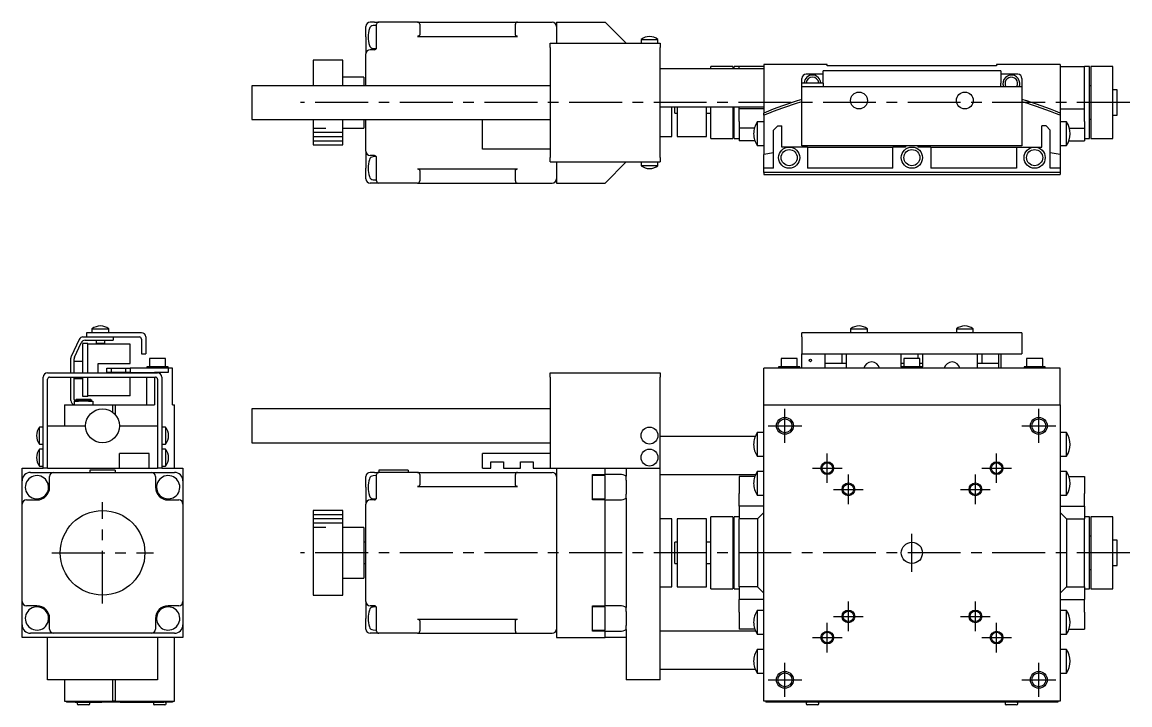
# Model space of a CAD drawing. Extents: x 28 to 595, y 17 to 364.
# Drawn here: x 28.5 to 290.2, y 202.8 to 364 of the extents above; entities that cross this region are included whole.
import ezdxf

# ---------------------------------------------------------------- set-up
doc = ezdxf.new("R2010")
doc.units = 0
doc.header["$LTSCALE"] = 10
doc.linetypes.add('CENTER', pattern=[2, 1.25, -0.25, 0.25, -0.25])
for name, color, linetype in [('1', 7, 'CONTINUOUS'), ('11', 7, 'CONTINUOUS'), ('2', 7, 'CONTINUOUS')]:
    doc.layers.add(name, color=color, linetype=linetype)

msp = doc.modelspace()

# ---------------------------------------------------------------- linework, layer by layer
at = {"layer": '1', "color": 7, "linetype": 'CONTINUOUS'}
for p, q in [((111.749999, 364), (110.749999, 364)), ((111.749999, 364), (112.749999, 364)), ((121.949999, 364), (112.749999, 364)), ((121.949999, 364), (145.549999, 364)), ((145.549999, 364), (153.749999, 364)), ((154.749999, 364), (166.249999, 364)), ((154.749999, 364), (154.749999, 359)), ((171.249999, 359), (166.249999, 364)), ((109.749999, 360.5), (109.749999, 363)), ((112.249999, 363.25), (111.446276, 363.207879)), ((112.249999, 362), (112.249999, 363.5)), ((112.249999, 357.914214), (112.249999, 362)), ((122.449999, 363.5), (122.449999, 362)), ((122.449999, 362), (122.449999, 361.148232)), ((145.049999, 362), (145.049999, 363.5)), ((145.049999, 361.148232), (145.049999, 362)), ((109.749999, 360.5), (109.749999, 356.5)), ((121.974533, 360.648835), (121.949999, 360.648232)), ((121.949999, 360.648232), (145.549999, 360.648232)), ((121.999008, 360.65064), (121.974533, 360.648835)), ((122.023364, 360.653644), (121.999008, 360.65064)), ((122.047544, 360.65784), (122.023364, 360.653644)), ((122.071489, 360.663217), (122.047544, 360.65784)), ((122.095141, 360.669762), (122.071489, 360.663217)), ((122.118444, 360.67746), (122.095141, 360.669762)), ((122.141341, 360.686293), (122.118444, 360.67746)), ((122.163777, 360.696238), (122.141341, 360.686293)), ((122.185697, 360.707272), (122.163777, 360.696238)), ((122.20705, 360.719368), (122.185697, 360.707272)), ((122.227784, 360.732497), (122.20705, 360.719368)), ((122.247849, 360.746629), (122.227784, 360.732497)), ((122.267196, 360.761727), (122.247849, 360.746629)), ((122.285778, 360.777757), (122.267196, 360.761727)), ((122.303552, 360.794679), (122.285778, 360.777757)), ((122.320475, 360.812453), (122.303552, 360.794679)), ((122.336504, 360.831036), (122.320475, 360.812453)), ((122.351603, 360.850383), (122.336504, 360.831036)), ((122.365734, 360.870447), (122.351603, 360.850383)), ((122.378863, 360.891181), (122.365734, 360.870447)), ((122.39096, 360.912534), (122.378863, 360.891181)), ((122.401994, 360.934455), (122.39096, 360.912534)), ((122.411939, 360.956891), (122.401994, 360.934455)), ((122.420771, 360.979787), (122.411939, 360.956891)), ((122.428469, 361.00309), (122.420771, 360.979787)), ((122.435015, 361.026742), (122.428469, 361.00309)), ((122.440392, 361.050687), (122.435015, 361.026742)), ((122.444587, 361.074867), (122.440392, 361.050687)), ((122.447591, 361.099224), (122.444587, 361.074867)), ((122.449397, 361.123698), (122.447591, 361.099224)), ((122.449999, 361.148232), (122.449397, 361.123698)), ((145.050601, 361.123698), (145.049999, 361.148232)), ((145.052407, 361.099224), (145.050601, 361.123698)), ((145.055411, 361.074867), (145.052407, 361.099224)), ((145.059606, 361.050687), (145.055411, 361.074867)), ((145.064983, 361.026742), (145.059606, 361.050687)), ((145.071529, 361.00309), (145.064983, 361.026742)), ((145.079227, 360.979787), (145.071529, 361.00309)), ((145.088059, 360.956891), (145.079227, 360.979787)), ((145.098004, 360.934455), (145.088059, 360.956891)), ((145.109038, 360.912534), (145.098004, 360.934455)), ((145.121135, 360.891181), (145.109038, 360.912534)), ((145.134264, 360.870447), (145.121135, 360.891181)), ((145.148395, 360.850383), (145.134264, 360.870447)), ((145.163494, 360.831036), (145.148395, 360.850383)), ((145.179523, 360.812453), (145.163494, 360.831036)), ((145.196446, 360.794679), (145.179523, 360.812453)), ((145.21422, 360.777757), (145.196446, 360.794679)), ((145.232802, 360.761727), (145.21422, 360.777757)), ((145.252149, 360.746629), (145.232802, 360.761727)), ((145.272214, 360.732497), (145.252149, 360.746629)), ((145.292948, 360.719368), (145.272214, 360.732497)), ((145.314301, 360.707272), (145.292948, 360.719368)), ((145.336221, 360.696238), (145.314301, 360.707272)), ((145.358657, 360.686293), (145.336221, 360.696238)), ((145.381554, 360.67746), (145.358657, 360.686293)), ((145.404857, 360.669762), (145.381554, 360.67746)), ((145.428509, 360.663217), (145.404857, 360.669762)), ((145.452454, 360.65784), (145.428509, 360.663217)), ((145.476634, 360.653644), (145.452454, 360.65784)), ((145.50099, 360.65064), (145.476634, 360.653644)), ((145.525465, 360.648835), (145.50099, 360.65064)), ((145.549999, 360.648232), (145.525465, 360.648835)), ((153.249999, 358), (153.249999, 359)), ((153.249999, 359), (179.249999, 359)), ((174.749999, 359.897999), (178.749999, 359.897999)), ((174.749999, 359.897999), (174.749999, 359)), ((178.749999, 359), (178.749999, 359.897999)), ((179.249999, 359), (179.249999, 358)), ((109.749999, 349), (109.749999, 356.5)), ((111.749999, 357.5), (110.749999, 357.5)), ((111.446276, 357.792121), (112.184962, 357.753408)), ((153.249999, 358), (153.249999, 332)), ((179.249999, 332), (179.249999, 358)), ((97.249999, 355), (97.249999, 349)), ((104.249999, 355), (97.249999, 355)), ((104.249999, 349), (104.249999, 355)), ((191.249999, 353), (191.249999, 353.5)), ((196.449999, 353.5), (191.249999, 353.5)), ((196.449999, 353.5), (196.449999, 353)), ((196.749999, 353), (196.749999, 353.5)), ((197.949999, 353.5), (196.749999, 353.5)), ((197.949999, 353), (197.949999, 353.5)), ((203.749999, 353.5), (197.949999, 353.5)), ((203.749999, 354), (203.749999, 342.54141)), ((218.749999, 354), (203.749999, 354)), ((218.749999, 353.7), (218.749999, 354)), ((258.749999, 353.7), (218.749999, 353.7)), ((258.749999, 354), (258.749999, 353.7)), ((273.749999, 354), (258.749999, 354)), ((273.749999, 354), (273.749999, 342.54141)), ((273.749999, 353.5), (279.549999, 353.5)), ((279.549999, 343.5), (279.549999, 353.5)), ((280.749999, 353.5), (279.549999, 353.5)), ((280.749999, 336.5), (280.749999, 353.5)), ((281.049999, 353.5), (281.049999, 345)), ((286.249999, 353.5), (281.049999, 353.5)), ((286.249999, 345), (286.249999, 353.5)), ((109.249999, 351), (104.249999, 351)), ((109.249999, 351), (109.249999, 349)), ((203.749999, 353), (179.249999, 353)), ((217.749999, 351.7), (213.749999, 351.7)), ((259.749999, 352.5), (217.749999, 352.5)), ((217.749999, 352.406308), (217.749999, 352.5)), ((217.749999, 350.530961), (217.749999, 352.406308)), ((259.749999, 352.5), (259.749999, 352.406308)), ((259.749999, 352.406308), (259.749999, 350.530961)), ((263.749999, 351.7), (259.749999, 351.7)), ((82.750001, 349), (82.750001, 341)), ((153.249999, 349), (82.750001, 349)), ((212.749999, 349.7), (212.749999, 350.7)), ((212.749999, 348.8), (212.749999, 349.7)), ((212.749999, 349.7), (217.749999, 349.7)), ((212.749999, 335.8), (212.749999, 348.8)), ((212.749999, 348.8), (264.749999, 348.8)), ((217.749999, 349.624653), (217.749999, 350.530961)), ((217.749999, 349.624653), (217.749999, 348.8)), ((259.749999, 350.530961), (259.749999, 349.624653)), ((259.749999, 348.8), (259.749999, 349.624653)), ((264.749999, 350.7), (264.749999, 348.8)), ((264.749999, 348.8), (264.749999, 335.8)), ((281.049999, 348.95), (280.749999, 348.95)), ((287.249999, 348), (286.249999, 348)), ((287.249999, 342), (287.249999, 348)), ((179.249999, 344), (203.749999, 344)), ((181.999999, 337), (181.999999, 344)), ((182.749999, 342.5), (182.749999, 344)), ((183.249999, 344), (183.249999, 337)), ((190.249999, 337), (190.249999, 344)), ((191.249999, 336.5), (191.249999, 344)), ((196.449999, 344), (196.449999, 336.5)), ((196.749999, 336.5), (196.749999, 344)), ((197.949999, 343.5), (197.949999, 344)), ((203.749999, 343.5), (197.949999, 343.5)), ((197.949999, 340.5), (197.949999, 343.5)), ((273.749999, 343.5), (279.549999, 343.5)), ((279.549999, 340.5), (279.549999, 343.5)), ((281.049999, 345), (281.049999, 336.5)), ((286.249999, 336.5), (286.249999, 345)), ((82.750001, 341), (153.249999, 341)), ((97.249999, 341), (97.249999, 335)), ((104.249999, 335), (104.249999, 341)), ((109.249999, 341), (109.249999, 339)), ((109.749999, 333.5), (109.749999, 341)), ((137.249999, 334), (137.249999, 341)), ((182.749999, 342.5), (183.249999, 342.5)), ((190.249999, 342.5), (191.249999, 342.5)), ((196.449999, 341.05), (196.749999, 341.05)), ((197.949999, 340.5), (197.949999, 339)), ((202.207536, 340.449231), (202.207536, 337.649231)), ((203.749999, 340.449231), (202.207536, 340.449231)), ((203.749999, 342), (203.749999, 342.54141)), ((203.749999, 342), (203.749999, 332.73673)), ((273.749999, 342.54141), (273.749999, 342)), ((273.749999, 342), (273.749999, 332.73673)), ((275.292462, 340.449231), (273.749999, 340.449231)), ((275.292462, 334.849231), (275.292462, 340.449231)), ((279.549999, 340.5), (279.549999, 339)), ((280.749999, 341.05), (281.049999, 341.05)), ((286.249999, 342), (287.249999, 342)), ((104.249999, 339), (109.249999, 339)), ((201.535913, 339), (197.949999, 339)), ((197.949999, 339), (197.949999, 336)), ((207.049998, 339.5), (206.049998, 338.5)), ((206.049998, 329.5), (206.049998, 338.5)), ((207.049998, 339.5), (208.049998, 339.5)), ((208.049998, 334.5), (208.049998, 339.5)), ((269.45, 334.5), (269.45, 339.5)), ((270.45, 339.5), (269.45, 339.5)), ((270.45, 339.5), (271.45, 338.5)), ((271.45, 329.5), (271.45, 338.5)), ((275.964085, 339), (279.549999, 339)), ((279.549999, 339), (279.549999, 336)), ((179.249999, 337), (181.999999, 337)), ((183.249999, 337), (190.249999, 337)), ((191.249999, 336.5), (196.449999, 336.5)), ((196.749999, 336.5), (197.949999, 336.5)), ((201.629826, 336), (197.949999, 336)), ((202.207536, 337.649231), (202.207536, 334.849231)), ((212.749999, 334.8), (212.749999, 335.8)), ((264.749999, 335.8), (264.749999, 334.8)), ((275.870172, 336), (279.549999, 336)), ((279.549999, 336.5), (280.749999, 336.5)), ((281.049999, 336.5), (286.249999, 336.5)), ((97.249999, 335), (104.249999, 335)), ((109.749999, 333.5), (109.749999, 329.5)), ((111.749999, 332.5), (110.749999, 332.5)), ((153.249999, 334), (137.249999, 334)), ((202.207536, 334.849231), (203.749999, 334.849231)), ((206.049998, 333.142282), (203.749999, 332.73673)), ((203.749999, 329.5), (203.749999, 332.73673)), ((209.749999, 334.5), (208.049998, 334.5)), ((214.049998, 334.5), (209.749999, 334.5)), ((264.749999, 334.8), (212.749999, 334.8)), ((214.049998, 334.5), (214.049998, 329.5)), ((214.049998, 334.5), (234.249996, 334.5)), ((237.249996, 334.5), (234.249996, 334.5)), ((234.249996, 329.5), (234.249996, 334.5)), ((237.249996, 334.8), (237.249996, 334.5)), ((240.249996, 334.5), (240.249996, 334.8)), ((243.249996, 334.5), (240.249996, 334.5)), ((243.249996, 334.5), (243.249996, 329.5)), ((243.249996, 334.5), (263.45, 334.5)), ((263.45, 334.5), (263.45, 329.5)), ((263.45, 334.5), (267.749999, 334.5)), ((267.749999, 334.5), (269.45, 334.5)), ((273.749999, 332.73673), (271.45, 333.142282)), ((273.749999, 334.849231), (275.292462, 334.849231)), ((273.749999, 332.73673), (273.749999, 329.5)), ((112.184962, 332.246592), (111.446276, 332.207879)), ((112.249999, 328), (112.249999, 332.085786)), ((153.249999, 331), (153.249999, 332)), ((153.249999, 331), (179.249999, 331)), ((154.749999, 331), (154.749999, 326)), ((166.249999, 326), (171.249999, 331)), ((174.749999, 331), (174.749999, 330.102001)), ((178.749999, 330.102001), (174.749999, 330.102001)), ((178.749999, 330.102001), (178.749999, 331)), ((179.249999, 332), (179.249999, 331)), ((109.749999, 327), (109.749999, 329.5)), ((112.249999, 326.5), (112.249999, 328)), ((121.949999, 329.351768), (145.549999, 329.351768)), ((121.949999, 329.351768), (121.974533, 329.351165)), ((121.974533, 329.351165), (121.999008, 329.34936)), ((121.999008, 329.34936), (122.023364, 329.346356)), ((122.023364, 329.346356), (122.047544, 329.34216)), ((122.047544, 329.34216), (122.071489, 329.336783)), ((122.071489, 329.336783), (122.095141, 329.330238)), ((122.095141, 329.330238), (122.118444, 329.32254)), ((122.118444, 329.32254), (122.141341, 329.313707)), ((122.141341, 329.313707), (122.163777, 329.303762)), ((122.163777, 329.303762), (122.185697, 329.292728)), ((122.185697, 329.292728), (122.20705, 329.280632)), ((122.20705, 329.280632), (122.227784, 329.267503)), ((122.227784, 329.267503), (122.247849, 329.253371)), ((122.247849, 329.253371), (122.267196, 329.238273)), ((122.267196, 329.238273), (122.285778, 329.222243)), ((122.285778, 329.222243), (122.303552, 329.205321)), ((122.303552, 329.205321), (122.320475, 329.187547)), ((122.320475, 329.187547), (122.336504, 329.168964)), ((122.336504, 329.168964), (122.351603, 329.149617)), ((122.351603, 329.149617), (122.365734, 329.129553)), ((122.365734, 329.129553), (122.378863, 329.108819)), ((122.378863, 329.108819), (122.39096, 329.087466)), ((122.39096, 329.087466), (122.401994, 329.065545)), ((122.401994, 329.065545), (122.411939, 329.043109)), ((122.411939, 329.043109), (122.420771, 329.020213)), ((122.420771, 329.020213), (122.428469, 328.99691)), ((122.428469, 328.99691), (122.435015, 328.973258)), ((122.435015, 328.973258), (122.440392, 328.949313)), ((122.440392, 328.949313), (122.444587, 328.925133)), ((122.444587, 328.925133), (122.447591, 328.900776)), ((122.447591, 328.900776), (122.449397, 328.876302)), ((122.449397, 328.876302), (122.449999, 328.851768)), ((122.449999, 328.851768), (122.449999, 328)), ((122.449999, 328), (122.449999, 326.5)), ((145.049999, 328.851768), (145.050601, 328.876302)), ((145.049999, 328), (145.049999, 328.851768)), ((145.049999, 326.5), (145.049999, 328)), ((145.050601, 328.876302), (145.052407, 328.900776)), ((145.052407, 328.900776), (145.055411, 328.925133)), ((145.055411, 328.925133), (145.059606, 328.949313)), ((145.059606, 328.949313), (145.064983, 328.973258)), ((145.064983, 328.973258), (145.071529, 328.99691)), ((145.071529, 328.99691), (145.079227, 329.020213)), ((145.079227, 329.020213), (145.088059, 329.043109)), ((145.088059, 329.043109), (145.098004, 329.065545)), ((145.098004, 329.065545), (145.109038, 329.087466)), ((145.109038, 329.087466), (145.121135, 329.108819)), ((145.121135, 329.108819), (145.134264, 329.129553)), ((145.134264, 329.129553), (145.148395, 329.149617)), ((145.148395, 329.149617), (145.163494, 329.168964)), ((145.163494, 329.168964), (145.179523, 329.187547)), ((145.179523, 329.187547), (145.196446, 329.205321)), ((145.196446, 329.205321), (145.21422, 329.222243)), ((145.21422, 329.222243), (145.232802, 329.238273)), ((145.232802, 329.238273), (145.252149, 329.253371)), ((145.252149, 329.253371), (145.272214, 329.267503)), ((145.272214, 329.267503), (145.292948, 329.280632)), ((145.292948, 329.280632), (145.314301, 329.292728)), ((145.314301, 329.292728), (145.336221, 329.303762)), ((145.336221, 329.303762), (145.358657, 329.313707)), ((145.358657, 329.313707), (145.381554, 329.32254)), ((145.381554, 329.32254), (145.404857, 329.330238)), ((145.404857, 329.330238), (145.428509, 329.336783)), ((145.428509, 329.336783), (145.452454, 329.34216)), ((145.452454, 329.34216), (145.476634, 329.346356)), ((145.476634, 329.346356), (145.50099, 329.34936)), ((145.50099, 329.34936), (145.525465, 329.351165)), ((145.525465, 329.351165), (145.549999, 329.351768)), ((206.049998, 329.5), (203.749999, 329.5)), ((203.749999, 328.5), (203.749999, 329.5)), ((273.749999, 328.5), (203.749999, 328.5)), ((203.749999, 328.5), (203.749999, 328)), ((203.749999, 328), (273.749999, 328)), ((234.249996, 329.5), (214.049998, 329.5)), ((263.45, 329.5), (243.249996, 329.5)), ((273.749999, 329.5), (271.45, 329.5)), ((273.749999, 329.5), (273.749999, 328.5)), ((273.749999, 328.5), (273.749999, 328)), ((111.749999, 326), (110.749999, 326)), ((111.446276, 326.792121), (112.249999, 326.75)), ((112.749999, 326), (111.749999, 326)), ((121.949999, 326), (112.749999, 326)), ((121.949999, 326), (145.549999, 326)), ((145.549999, 326), (153.749999, 326)), ((154.749999, 326), (166.249999, 326)), ((43.7, 290.65), (43.7, 289.65)), ((56.7, 290.65), (43.7, 290.65)), ((45, 291.547999), (47.665643, 291.547999)), ((45, 291.547999), (45, 290.65)), ((47.665643, 291.547999), (49, 291.547999)), ((49, 290.65), (49, 291.547999)), ((264.749999, 290.65), (212.749999, 290.65)), ((212.749999, 289.65), (212.749999, 290.65)), ((224.249999, 291.547999), (224.364019, 291.547999)), ((224.249999, 291.547999), (224.249999, 290.65)), ((224.364019, 291.547999), (228.249999, 291.547999)), ((228.249999, 290.65), (228.249999, 291.547999)), ((249.249999, 291.547999), (249.364019, 291.547999)), ((249.249999, 291.547999), (249.249999, 290.65)), ((249.364019, 291.547999), (253.249999, 291.547999)), ((253.249999, 290.65), (253.249999, 291.547999)), ((264.749999, 290.65), (264.749999, 289.65)), ((41.969039, 289.072618), (40.093692, 285.050924)), ((40.893692, 284.873568), (42.478695, 288.272618)), ((44, 288.099996), (42.8, 288.099996)), ((42.8, 281.15), (42.8, 288.099996)), ((42.875347, 289.65), (43.7, 289.65)), ((43.385003, 288.85), (50, 288.85)), ((43.7, 289.65), (56.2, 289.65)), ((44, 281.15), (44, 288.099996)), ((54, 287.949996), (44, 287.949996)), ((46, 288.85), (46, 288.15)), ((46, 288.15), (47.332822, 288.15)), ((46, 288.15), (46.200004, 287.949996)), ((47.332822, 288.15), (48, 288.15)), ((47.799996, 287.949996), (48, 288.15)), ((48, 288.15), (48, 288.85)), ((50, 289.65), (50, 288.85)), ((54, 283.349996), (54, 287.949996)), ((56.7, 289.15), (56.7, 285.65)), ((57.7, 289.65), (57.7, 285.65)), ((212.749999, 289.65), (212.749999, 285.65)), ((264.749999, 289.65), (264.749999, 285.65)), ((56.7, 285.65), (57.7, 285.65)), ((212.749999, 285.65), (264.749999, 285.65)), ((212.749999, 282.25), (212.749999, 285.65)), ((218.249999, 283.349996), (218.249999, 285.65)), ((222.249999, 283.349996), (222.249999, 285.65)), ((223.249999, 285.65), (223.249999, 283.349996)), ((236.249999, 283.349996), (236.249999, 285.65)), ((240.249999, 284.55), (240.249999, 285.65)), ((241.249999, 285.65), (241.249999, 283.349996)), ((254.249999, 283.349996), (254.249999, 285.65)), ((255.249999, 285.65), (255.249999, 283.349996)), ((259.249999, 285.65), (259.249999, 283.349996)), ((259.749999, 285.65), (259.749999, 282.25)), ((40, 281.15), (40, 284.628305)), ((40.8, 281.15), (40.8, 284.45095)), ((42.8, 283.85), (40.8, 283.85)), ((46.5, 283.349996), (54, 283.349996)), ((46.5, 281.15), (46.5, 283.349996)), ((62.4, 284.55), (58.6, 284.55)), ((62.4, 284.55), (58.6, 284.55)), ((58.6, 284.55), (58.6, 282.55)), ((62.4, 282.55), (62.4, 284.55)), ((209.749999, 284.55), (207.849999, 284.55)), ((211.649999, 284.55), (207.849999, 284.55)), ((207.849999, 284.55), (207.849999, 282.55)), ((211.649999, 284.55), (209.749999, 284.55)), ((211.649999, 282.55), (211.649999, 284.55)), ((222.249999, 283.349996), (218.249999, 283.349996)), ((218.249999, 282.25), (218.249999, 283.349996)), ((223.249999, 283.349996), (222.249999, 283.349996)), ((223.249999, 283.349996), (223.249999, 282.25)), ((236.849999, 283.349996), (236.249999, 283.349996)), ((236.249999, 282.55), (236.249999, 283.349996)), ((238.749999, 284.55), (236.849999, 284.55)), ((240.649999, 284.55), (236.849999, 284.55)), ((236.849999, 284.55), (236.849999, 282.55)), ((240.649999, 284.55), (238.749999, 284.55)), ((240.649999, 282.55), (240.649999, 284.55)), ((241.249999, 283.349996), (240.649999, 283.349996)), ((241.249999, 283.349996), (241.249999, 282.55)), ((255.249999, 283.349996), (254.249999, 283.349996)), ((254.249999, 282.25), (254.249999, 283.349996)), ((259.249999, 283.349996), (255.249999, 283.349996)), ((259.249999, 283.349996), (259.249999, 282.25)), ((267.749999, 284.55), (265.849999, 284.55)), ((269.649999, 284.55), (265.849999, 284.55)), ((265.849999, 284.55), (265.849999, 282.55)), ((269.649999, 284.55), (267.749999, 284.55)), ((269.649999, 282.55), (269.649999, 284.55)), ((33.5, 258.65), (33.5, 280.15)), ((34.5, 281.15), (60.5, 281.15)), ((35, 280.15), (60, 280.15)), ((40, 274.65), (40, 280.15)), ((40.8, 274.85), (40.8, 280.15)), ((42.8, 275.599996), (42.8, 280.15)), ((44, 275.599996), (44, 280.15)), ((48.5, 281.25), (48.5, 282.25)), ((48.5, 282.25), (49.5, 282.25)), ((49.5, 281.25), (48.5, 281.25)), ((49.5, 282.25), (49.5, 281.25)), ((49.5, 282.25), (53, 282.25)), ((53, 281.25), (49.5, 281.25)), ((53, 281.25), (53, 282.25)), ((53, 282.25), (54, 282.25)), ((54, 281.25), (53, 281.25)), ((54, 282.25), (54, 281.25)), ((63, 282.25), (54, 282.25)), ((54, 281.25), (59.357718, 281.25)), ((54, 275.749996), (54, 280.15)), ((60.5, 282.55), (58, 282.55)), ((58, 282.55), (58, 282.25)), ((58, 281.15), (58, 281.25)), ((58, 273.65), (58, 280.15)), ((59.357718, 281.25), (59.76327, 281.25)), ((59.76327, 281.25), (59.76327, 281.15)), ((63, 281.25), (59.76327, 281.25)), ((59.76327, 280.15), (59.76327, 273.65)), ((63, 282.55), (60.5, 282.55)), ((61.5, 280.15), (61.5, 258.65)), ((63, 282.25), (63, 282.55)), ((63, 282.25), (63, 281.25)), ((64, 282.25), (63, 282.25)), ((64, 273.65), (64, 282.25)), ((153.249999, 280.15), (153.249999, 281.15)), ((153.249999, 281.15), (179.249999, 281.15)), ((153.249999, 280.15), (153.249999, 258.65)), ((179.249999, 281.15), (179.249999, 280.15)), ((179.249999, 258.65), (179.249999, 280.15)), ((273.749999, 282.25), (203.749999, 282.25)), ((203.749999, 273.65), (203.749999, 282.25)), ((212.249999, 282.55), (207.249999, 282.55)), ((207.849999, 282.55), (207.249999, 282.55)), ((207.249999, 282.55), (207.249999, 282.25)), ((211.649999, 282.55), (207.849999, 282.55)), ((207.849999, 282.55), (211.649999, 282.55)), ((212.249999, 282.55), (211.649999, 282.55)), ((212.249999, 282.25), (212.249999, 282.55)), ((241.249999, 282.55), (236.249999, 282.55)), ((236.849999, 282.55), (236.249999, 282.55)), ((236.249999, 282.55), (236.249999, 282.25)), ((240.649999, 282.55), (236.849999, 282.55)), ((236.849999, 282.55), (240.649999, 282.55)), ((241.249999, 282.55), (240.649999, 282.55)), ((241.249999, 282.25), (241.249999, 282.55)), ((270.249999, 282.55), (265.249999, 282.55)), ((265.849999, 282.55), (265.249999, 282.55)), ((265.249999, 282.55), (265.249999, 282.25)), ((269.649999, 282.55), (265.849999, 282.55)), ((265.849999, 282.55), (269.649999, 282.55)), ((270.249999, 282.55), (269.649999, 282.55)), ((270.249999, 282.25), (270.249999, 282.55)), ((273.749999, 273.65), (273.749999, 282.25)), ((34.5, 258.65), (34.5, 279.65)), ((40.8, 279.85), (42.8, 279.85)), ((60.5, 279.65), (60.5, 258.65)), ((41.5, 274.95), (41, 274.661325)), ((41.5, 274.95), (43.079106, 274.95)), ((44, 275.599996), (42.8, 275.599996)), ((43.079106, 274.95), (44.5, 274.95)), ((54, 275.749996), (44, 275.749996)), ((45, 274.661325), (44.5, 274.95)), ((38.5, 273.65), (38.5, 268.65)), ((38.5, 273.65), (49.95859, 273.65)), ((40.8, 274.45), (40.8, 273.670204)), ((40.8, 274.45), (41.8, 274.45)), ((40.8, 273.670204), (41, 273.65)), ((45, 274.661325), (41, 274.661325)), ((41, 274.661325), (41, 274.45)), ((44.2, 274.45), (41.8, 274.45)), ((44.2, 274.45), (45.2, 274.45)), ((45, 274.45), (45, 274.661325)), ((45.2, 274.45), (45.2, 273.65)), ((49.95859, 273.65), (50.5, 273.65)), ((49.95859, 271.805208), (49.95859, 273.65)), ((50.5, 273.65), (50.5, 271.295751)), ((50.5, 273.65), (59.76327, 273.65)), ((64, 273.65), (64.5, 273.65)), ((64.5, 258.65), (64.5, 273.65)), ((82.750001, 272.65), (82.750001, 264.65)), ((153.249999, 272.65), (82.750001, 272.65)), ((203.749999, 203.65), (203.749999, 273.65)), ((203.749999, 273.65), (273.749999, 273.65)), ((273.749999, 273.65), (273.749999, 203.65)), ((32.602001, 266.328944), (32.602001, 268.35)), ((33.5, 268.35), (32.602001, 268.35)), ((34.5, 268.65), (43.5, 268.65)), ((51.5, 268.65), (60.5, 268.65)), ((62.397999, 268.35), (61.5, 268.35)), ((62.397999, 268.35), (62.397999, 266.346542)), ((202.207536, 267.05), (202.207536, 261.45)), ((203.749999, 267.05), (202.207536, 267.05)), ((275.292462, 267.05), (273.749999, 267.05)), ((275.292462, 261.45), (275.292462, 267.05)), ((32.602001, 264.35), (32.602001, 266.328944)), ((62.397999, 266.346542), (62.397999, 264.35)), ((82.750001, 264.65), (153.249999, 264.65)), ((201.725067, 266.15), (179.249999, 266.15)), ((32.602001, 264.35), (33.5, 264.35)), ((32.602001, 261.128944), (32.602001, 263.15)), ((33.5, 263.15), (32.602001, 263.15)), ((51.5, 258.65), (51.5, 262.15)), ((58.5, 262.15), (51.5, 262.15)), ((58.5, 258.65), (58.5, 262.15)), ((61.5, 264.35), (62.397999, 264.35)), ((62.397999, 263.15), (61.5, 263.15)), ((62.397999, 263.15), (62.397999, 261.146542)), ((137.249999, 258.65), (137.249999, 262.15)), ((153.249999, 262.15), (137.249999, 262.15)), ((32.602001, 259.15), (32.602001, 261.128944)), ((32.602001, 259.15), (33.5, 259.15)), ((61.5, 259.15), (62.397999, 259.15)), ((62.397999, 261.146542), (62.397999, 259.15)), ((139.249999, 260.15), (142.249999, 260.15)), ((139.249999, 258.65), (139.249999, 260.15)), ((142.249999, 260.15), (142.249999, 258.65)), ((146.249999, 260.15), (149.249999, 260.15)), ((146.249999, 258.65), (146.249999, 260.15)), ((149.249999, 260.15), (149.249999, 258.65)), ((202.207536, 261.45), (203.749999, 261.45)), ((273.749999, 261.45), (275.292462, 261.45)), ((28.5, 255.65), (28.5, 258.65)), ((28.5, 258.65), (33.5, 258.65)), ((30.5, 257.65), (34.585786, 257.65)), ((30.5, 257.65), (31.851768, 257.65)), ((34.5, 258.65), (33.5, 258.65)), ((34.5, 258.65), (51.5, 258.65)), ((34.585786, 257.65), (36, 257.65)), ((35, 254.15), (35, 256.65)), ((36, 257.65), (59, 257.65)), ((44.5, 258.15), (44.5, 257.65)), ((50.5, 258.15), (44.5, 258.15)), ((50.5, 258.15), (50.5, 257.65)), ((51.5, 258.65), (58.5, 258.65)), ((58.5, 258.65), (60.5, 258.65)), ((59, 257.65), (60.414214, 257.65)), ((60, 256.65), (60, 254.15)), ((60.414214, 257.65), (64.5, 257.65)), ((61.5, 258.65), (60.5, 258.65)), ((61.5, 258.65), (66.5, 258.65)), ((63.148232, 257.65), (64.5, 257.65)), ((66.5, 258.65), (66.5, 255.65)), ((109.749999, 254.15), (109.749999, 256.65)), ((111.749999, 257.65), (110.749999, 257.65)), ((112.249999, 256.9), (111.446276, 256.857879)), ((111.749999, 257.65), (112.749999, 257.65)), ((112.249999, 255.65), (112.249999, 257.15)), ((112.749999, 258.15), (112.749999, 257.65)), ((119.749999, 258.15), (112.749999, 258.15)), ((121.949999, 257.65), (112.749999, 257.65)), ((119.749999, 258.15), (119.749999, 257.65)), ((121.949999, 257.65), (145.549999, 257.65)), ((122.449999, 257.15), (122.449999, 255.65)), ((137.249999, 258.65), (139.249999, 258.65)), ((142.249999, 258.65), (146.249999, 258.65)), ((145.049999, 255.65), (145.049999, 257.15)), ((145.549999, 257.65), (153.749999, 257.65)), ((149.249999, 258.65), (153.249999, 258.65)), ((153.249999, 258.65), (154.749999, 258.65)), ((154.749999, 258.65), (154.749999, 218.65)), ((154.749999, 258.65), (166.249999, 258.65)), ((163.249999, 257.15), (166.249999, 257.15)), ((163.249999, 251.15), (163.249999, 257.15)), ((166.249999, 256.9), (163.249999, 256.9)), ((166.249999, 257.15), (166.249999, 258.65)), ((166.249999, 258.65), (171.249999, 258.65)), ((169.749999, 257.15), (166.249999, 257.15)), ((166.249999, 251.4), (166.249999, 256.9)), ((166.249999, 254.15), (166.249999, 256.9)), ((171.249999, 258.65), (171.249999, 256.748076)), ((171.249999, 258.65), (179.249999, 258.65)), ((171.249999, 255.808312), (171.249999, 256.748076)), ((179.249999, 208.65), (179.249999, 258.65)), ((179.249999, 257.15), (201.812378, 257.15)), ((201.612911, 256.65), (197.949999, 256.65)), ((197.949999, 256.65), (197.949999, 252.65)), ((202.207536, 257.85), (202.207536, 252.25)), ((203.749999, 257.85), (202.207536, 257.85)), ((275.292462, 257.85), (273.749999, 257.85)), ((275.292462, 252.25), (275.292462, 257.85)), ((275.887087, 256.65), (279.549999, 256.65)), ((279.549999, 256.65), (279.549999, 252.65)), ((28.5, 251.564214), (28.5, 255.65)), ((28.5, 254.298232), (28.5, 255.65)), ((66.5, 255.65), (66.5, 251.564214)), ((66.5, 255.65), (66.5, 254.298232)), ((109.749999, 254.15), (109.749999, 250.15)), ((112.249999, 251.564214), (112.249999, 255.65)), ((121.974533, 254.298835), (121.949999, 254.298232)), ((121.949999, 254.298232), (145.549999, 254.298232)), ((121.999008, 254.30064), (121.974533, 254.298835)), ((122.023364, 254.303644), (121.999008, 254.30064)), ((122.047544, 254.30784), (122.023364, 254.303644)), ((122.071489, 254.313217), (122.047544, 254.30784)), ((122.095141, 254.319762), (122.071489, 254.313217)), ((122.118444, 254.32746), (122.095141, 254.319762)), ((122.141341, 254.336293), (122.118444, 254.32746)), ((122.163777, 254.346238), (122.141341, 254.336293)), ((122.185697, 254.357272), (122.163777, 254.346238)), ((122.20705, 254.369368), (122.185697, 254.357272)), ((122.227784, 254.382497), (122.20705, 254.369368)), ((122.247849, 254.396629), (122.227784, 254.382497)), ((122.267196, 254.411727), (122.247849, 254.396629)), ((122.285778, 254.427757), (122.267196, 254.411727)), ((122.303552, 254.444679), (122.285778, 254.427757)), ((122.320475, 254.462453), (122.303552, 254.444679)), ((122.336504, 254.481036), (122.320475, 254.462453)), ((122.351603, 254.500383), (122.336504, 254.481036)), ((122.365734, 254.520447), (122.351603, 254.500383)), ((122.378863, 254.541181), (122.365734, 254.520447)), ((122.39096, 254.562534), (122.378863, 254.541181)), ((122.401994, 254.584455), (122.39096, 254.562534)), ((122.411939, 254.606891), (122.401994, 254.584455)), ((122.420771, 254.629787), (122.411939, 254.606891)), ((122.428469, 254.65309), (122.420771, 254.629787)), ((122.435015, 254.676742), (122.428469, 254.65309)), ((122.440392, 254.700687), (122.435015, 254.676742)), ((122.444587, 254.724867), (122.440392, 254.700687)), ((122.447591, 254.749224), (122.444587, 254.724867)), ((122.449397, 254.773698), (122.447591, 254.749224)), ((122.449999, 254.798232), (122.449397, 254.773698)), ((122.449999, 255.65), (122.449999, 254.798232)), ((145.049999, 254.798232), (145.049999, 255.65)), ((145.050601, 254.773698), (145.049999, 254.798232)), ((145.052407, 254.749224), (145.050601, 254.773698)), ((145.055411, 254.724867), (145.052407, 254.749224)), ((145.059606, 254.700687), (145.055411, 254.724867)), ((145.064983, 254.676742), (145.059606, 254.700687)), ((145.071529, 254.65309), (145.064983, 254.676742)), ((145.079227, 254.629787), (145.071529, 254.65309)), ((145.088059, 254.606891), (145.079227, 254.629787)), ((145.098004, 254.584455), (145.088059, 254.606891)), ((145.109038, 254.562534), (145.098004, 254.584455)), ((145.121135, 254.541181), (145.109038, 254.562534)), ((145.134264, 254.520447), (145.121135, 254.541181)), ((145.148395, 254.500383), (145.134264, 254.520447)), ((145.163494, 254.481036), (145.148395, 254.500383)), ((145.179523, 254.462453), (145.163494, 254.481036)), ((145.196446, 254.444679), (145.179523, 254.462453)), ((145.21422, 254.427757), (145.196446, 254.444679)), ((145.232802, 254.411727), (145.21422, 254.427757)), ((145.252149, 254.396629), (145.232802, 254.411727)), ((145.272214, 254.382497), (145.252149, 254.396629)), ((145.292948, 254.369368), (145.272214, 254.382497)), ((145.314301, 254.357272), (145.292948, 254.369368)), ((145.336221, 254.346238), (145.314301, 254.357272)), ((145.358657, 254.336293), (145.336221, 254.346238)), ((145.381554, 254.32746), (145.358657, 254.336293)), ((145.404857, 254.319762), (145.381554, 254.32746)), ((145.428509, 254.313217), (145.404857, 254.319762)), ((145.452454, 254.30784), (145.428509, 254.313217)), ((145.476634, 254.303644), (145.452454, 254.30784)), ((145.50099, 254.30064), (145.476634, 254.303644)), ((145.525465, 254.298835), (145.50099, 254.30064)), ((145.549999, 254.298232), (145.525465, 254.298835)), ((166.249999, 251.4), (166.249999, 254.15)), ((171.249999, 255.808312), (171.249999, 252.491688)), ((28.5, 250.15), (28.5, 251.564214)), ((66.5, 251.564214), (66.5, 250.15)), ((111.446276, 251.442121), (112.184962, 251.403408)), ((163.249999, 251.4), (166.249999, 251.4)), ((171.249999, 251.551924), (171.249999, 252.491688)), ((171.249999, 251.551924), (171.249999, 225.748076)), ((197.949999, 249.65), (197.949999, 252.65)), ((202.207536, 252.25), (203.749999, 252.25)), ((273.749999, 252.25), (275.292462, 252.25)), ((279.549999, 249.65), (279.549999, 252.65)), ((28.5, 227.15), (28.5, 250.15)), ((29.5, 251.15), (32, 251.15)), ((63, 251.15), (65.5, 251.15)), ((66.5, 250.15), (66.5, 227.15)), ((109.749999, 227.15), (109.749999, 250.15)), ((111.749999, 251.15), (110.749999, 251.15)), ((166.249999, 251.15), (163.249999, 251.15)), ((166.249999, 226.15), (166.249999, 251.15)), ((166.249999, 251.15), (169.749999, 251.15)), ((203.749999, 249.65), (197.949999, 249.65)), ((197.949999, 249.65), (197.949999, 246.65)), ((273.749999, 249.65), (279.549999, 249.65)), ((279.549999, 249.65), (279.549999, 246.65)), ((97.249999, 248.65), (97.249999, 228.65)), ((104.249999, 248.65), (97.249999, 248.65)), ((104.249999, 228.65), (104.249999, 248.65)), ((181.999999, 246.65), (179.249999, 246.65)), ((181.999999, 238.65), (181.999999, 246.65)), ((183.249999, 246.65), (183.249999, 238.65)), ((190.249999, 246.65), (183.249999, 246.65)), ((190.249999, 238.65), (190.249999, 246.65)), ((191.249999, 230.15), (191.249999, 247.15)), ((196.449999, 247.15), (191.249999, 247.15)), ((196.449999, 247.15), (196.449999, 230.15)), ((196.749999, 242.6), (196.749999, 247.15)), ((196.749999, 238.65), (196.749999, 247.15)), ((197.949999, 247.15), (196.749999, 247.15)), ((202.249999, 246.65), (197.949999, 246.65)), ((197.949999, 230.65), (197.949999, 246.65)), ((203.749999, 248.15), (202.249999, 246.65)), ((202.249999, 246.65), (202.249999, 230.65)), ((273.749999, 248.15), (275.249999, 246.65)), ((275.249999, 246.65), (275.249999, 230.65)), ((275.249999, 246.65), (279.549999, 246.65)), ((280.749999, 247.15), (279.549999, 247.15)), ((279.549999, 230.65), (279.549999, 246.65)), ((280.749999, 242.6), (280.749999, 247.15)), ((280.749999, 238.65), (280.749999, 247.15)), ((281.049999, 247.15), (281.049999, 230.15)), ((286.249999, 247.15), (281.049999, 247.15)), ((286.249999, 230.15), (286.249999, 247.15)), ((109.249999, 244.65), (104.249999, 244.65)), ((109.249999, 244.65), (109.249999, 232.65)), ((109.749999, 241.15), (109.249999, 241.15)), ((182.749999, 236.15), (182.749999, 241.15)), ((183.249999, 241.15), (182.749999, 241.15)), ((191.249999, 241.15), (190.249999, 241.15)), ((196.749999, 242.6), (196.449999, 242.6)), ((281.049999, 242.6), (280.749999, 242.6)), ((287.249999, 241.65), (286.249999, 241.65)), ((287.249999, 235.65), (287.249999, 241.65)), ((181.999999, 230.65), (181.999999, 238.65)), ((183.249999, 238.65), (183.249999, 230.65)), ((190.249999, 230.65), (190.249999, 238.65)), ((196.749999, 230.15), (196.749999, 238.65)), ((280.749999, 230.15), (280.749999, 238.65)), ((109.249999, 236.15), (109.749999, 236.15)), ((182.749999, 236.15), (183.249999, 236.15)), ((190.249999, 236.15), (191.249999, 236.15)), ((286.249999, 235.65), (287.249999, 235.65)), ((196.449999, 234.7), (196.749999, 234.7)), ((196.749999, 230.15), (196.749999, 234.7)), ((280.749999, 230.15), (280.749999, 234.7)), ((280.749999, 234.7), (281.049999, 234.7)), ((104.249999, 232.65), (109.249999, 232.65)), ((179.249999, 230.65), (181.999999, 230.65)), ((183.249999, 230.65), (190.249999, 230.65)), ((197.949999, 230.65), (197.949999, 227.65)), ((202.249999, 230.65), (197.949999, 230.65)), ((202.249999, 230.65), (203.749999, 229.15)), ((275.249999, 230.65), (273.749999, 229.15)), ((275.249999, 230.65), (279.549999, 230.65)), ((279.549999, 230.65), (279.549999, 227.65)), ((97.249999, 228.65), (104.249999, 228.65)), ((191.249999, 230.15), (196.449999, 230.15)), ((196.749999, 230.15), (197.949999, 230.15)), ((279.549999, 230.15), (280.749999, 230.15)), ((281.049999, 230.15), (286.249999, 230.15)), ((28.5, 225.735786), (28.5, 227.15)), ((28.5, 221.65), (28.5, 225.735786)), ((32, 226.15), (29.5, 226.15)), ((65.5, 226.15), (63, 226.15)), ((66.5, 227.15), (66.5, 225.735786)), ((66.5, 225.735786), (66.5, 221.65)), ((109.749999, 227.15), (109.749999, 223.15)), ((111.749999, 226.15), (110.749999, 226.15)), ((112.184962, 225.896592), (111.446276, 225.857879)), ((112.249999, 221.65), (112.249999, 225.735786)), ((163.249999, 226.15), (166.249999, 226.15)), ((163.249999, 220.15), (163.249999, 226.15)), ((166.249999, 225.9), (163.249999, 225.9)), ((169.749999, 226.15), (166.249999, 226.15)), ((166.249999, 220.4), (166.249999, 225.9)), ((166.249999, 223.15), (166.249999, 225.9)), ((171.249999, 224.808312), (171.249999, 225.748076)), ((203.749999, 227.65), (197.949999, 227.65)), ((197.949999, 224.65), (197.949999, 227.65)), ((273.749999, 227.65), (279.549999, 227.65)), ((279.549999, 224.65), (279.549999, 227.65)), ((28.5, 221.65), (28.5, 223.001768)), ((35, 220.65), (35, 223.15)), ((60, 223.15), (60, 220.65)), ((66.5, 223.001768), (66.5, 221.65)), ((109.749999, 220.65), (109.749999, 223.15)), ((121.949999, 223.001768), (145.549999, 223.001768)), ((121.949999, 223.001768), (121.974533, 223.001165)), ((121.974533, 223.001165), (121.999008, 222.99936)), ((121.999008, 222.99936), (122.023364, 222.996356)), ((122.023364, 222.996356), (122.047544, 222.99216)), ((122.047544, 222.99216), (122.071489, 222.986783)), ((122.071489, 222.986783), (122.095141, 222.980238)), ((122.095141, 222.980238), (122.118444, 222.97254)), ((122.118444, 222.97254), (122.141341, 222.963707)), ((122.141341, 222.963707), (122.163777, 222.953762)), ((122.163777, 222.953762), (122.185697, 222.942728)), ((122.185697, 222.942728), (122.20705, 222.930632)), ((122.20705, 222.930632), (122.227784, 222.917503)), ((122.227784, 222.917503), (122.247849, 222.903371)), ((122.247849, 222.903371), (122.267196, 222.888273)), ((122.267196, 222.888273), (122.285778, 222.872243)), ((122.285778, 222.872243), (122.303552, 222.855321)), ((122.303552, 222.855321), (122.320475, 222.837547)), ((122.320475, 222.837547), (122.336504, 222.818964)), ((122.336504, 222.818964), (122.351603, 222.799617)), ((122.351603, 222.799617), (122.365734, 222.779553)), ((122.365734, 222.779553), (122.378863, 222.758819)), ((122.378863, 222.758819), (122.39096, 222.737466)), ((122.39096, 222.737466), (122.401994, 222.715545)), ((122.401994, 222.715545), (122.411939, 222.693109)), ((122.411939, 222.693109), (122.420771, 222.670213)), ((122.420771, 222.670213), (122.428469, 222.64691)), ((122.428469, 222.64691), (122.435015, 222.623258)), ((122.435015, 222.623258), (122.440392, 222.599313)), ((122.440392, 222.599313), (122.444587, 222.575133)), ((122.444587, 222.575133), (122.447591, 222.550776)), ((122.447591, 222.550776), (122.449397, 222.526302)), ((122.449397, 222.526302), (122.449999, 222.501768)), ((122.449999, 222.501768), (122.449999, 221.65)), ((145.049999, 222.501768), (145.050601, 222.526302)), ((145.049999, 221.65), (145.049999, 222.501768)), ((145.050601, 222.526302), (145.052407, 222.550776)), ((145.052407, 222.550776), (145.055411, 222.575133)), ((145.055411, 222.575133), (145.059606, 222.599313)), ((145.059606, 222.599313), (145.064983, 222.623258)), ((145.064983, 222.623258), (145.071529, 222.64691)), ((145.071529, 222.64691), (145.079227, 222.670213)), ((145.079227, 222.670213), (145.088059, 222.693109)), ((145.088059, 222.693109), (145.098004, 222.715545)), ((145.098004, 222.715545), (145.109038, 222.737466)), ((145.109038, 222.737466), (145.121135, 222.758819)), ((145.121135, 222.758819), (145.134264, 222.779553)), ((145.134264, 222.779553), (145.148395, 222.799617)), ((145.148395, 222.799617), (145.163494, 222.818964)), ((145.163494, 222.818964), (145.179523, 222.837547)), ((145.179523, 222.837547), (145.196446, 222.855321)), ((145.196446, 222.855321), (145.21422, 222.872243)), ((145.21422, 222.872243), (145.232802, 222.888273)), ((145.232802, 222.888273), (145.252149, 222.903371)), ((145.252149, 222.903371), (145.272214, 222.917503)), ((145.272214, 222.917503), (145.292948, 222.930632)), ((145.292948, 222.930632), (145.314301, 222.942728)), ((145.314301, 222.942728), (145.336221, 222.953762)), ((145.336221, 222.953762), (145.358657, 222.963707)), ((145.358657, 222.963707), (145.381554, 222.97254)), ((145.381554, 222.97254), (145.404857, 222.980238)), ((145.404857, 222.980238), (145.428509, 222.986783)), ((145.428509, 222.986783), (145.452454, 222.99216)), ((145.452454, 222.99216), (145.476634, 222.996356)), ((145.476634, 222.996356), (145.50099, 222.99936)), ((145.50099, 222.99936), (145.525465, 223.001165)), ((145.525465, 223.001165), (145.549999, 223.001768)), ((166.249999, 220.4), (166.249999, 223.15)), ((171.249999, 224.808312), (171.249999, 221.491688)), ((197.949999, 224.65), (197.949999, 220.65)), ((202.207536, 225.05), (202.207536, 219.45)), ((203.749999, 225.05), (202.207536, 225.05)), ((275.292462, 225.05), (273.749999, 225.05)), ((275.292462, 219.45), (275.292462, 225.05)), ((279.549999, 224.65), (279.549999, 220.65)), ((28.5, 218.65), (28.5, 221.65)), ((66.5, 221.65), (66.5, 218.65)), ((111.446276, 220.442121), (112.249999, 220.4)), ((112.249999, 220.15), (112.249999, 221.65)), ((122.449999, 221.65), (122.449999, 220.15)), ((145.049999, 220.15), (145.049999, 221.65)), ((163.249999, 220.4), (166.249999, 220.4)), ((166.249999, 220.15), (163.249999, 220.15)), ((166.249999, 218.65), (166.249999, 220.15)), ((166.249999, 220.15), (169.749999, 220.15)), ((171.249999, 220.551924), (171.249999, 221.491688)), ((171.249999, 220.551924), (171.249999, 218.65)), ((201.812378, 220.15), (179.249999, 220.15)), ((201.612911, 220.65), (197.949999, 220.65)), ((275.887087, 220.65), (279.549999, 220.65)), ((66.5, 218.65), (28.5, 218.65)), ((34.585786, 219.65), (30.5, 219.65)), ((31.851768, 219.65), (30.5, 219.65)), ((34.5, 208.65), (34.5, 218.65)), ((36, 219.65), (34.585786, 219.65)), ((59, 219.65), (36, 219.65)), ((60.414214, 219.65), (59, 219.65)), ((64.5, 219.65), (60.414214, 219.65)), ((60.5, 218.65), (60.5, 208.65)), ((64.5, 219.65), (63.148232, 219.65)), ((64.5, 203.65), (64.5, 218.65)), ((111.749999, 219.65), (110.749999, 219.65)), ((112.749999, 219.65), (111.749999, 219.65)), ((121.949999, 219.65), (112.749999, 219.65)), ((121.949999, 219.65), (145.549999, 219.65)), ((145.549999, 219.65), (153.749999, 219.65)), ((154.749999, 218.65), (166.249999, 218.65)), ((171.249999, 218.65), (166.249999, 218.65)), ((171.249999, 218.65), (171.249999, 208.65)), ((202.207536, 219.45), (203.749999, 219.45)), ((273.749999, 219.45), (275.292462, 219.45)), ((202.207536, 215.85), (202.207536, 210.25)), ((203.749999, 215.85), (202.207536, 215.85)), ((275.292462, 215.85), (273.749999, 215.85)), ((275.292462, 210.25), (275.292462, 215.85)), ((179.249999, 211.15), (201.725067, 211.15)), ((202.207536, 210.25), (203.749999, 210.25)), ((273.749999, 210.25), (275.292462, 210.25)), ((60.5, 208.65), (34.5, 208.65)), ((38.5, 208.65), (38.5, 203.65)), ((49.95859, 203.65), (49.95859, 208.65)), ((50.5, 208.65), (50.5, 203.65)), ((179.249999, 208.65), (171.249999, 208.65)), ((38.5, 203.65), (49.95859, 203.65)), ((39, 203.65), (39, 203.35)), ((41, 203.35), (39, 203.35)), ((41, 203.35), (47.363613, 203.35)), ((41.500001, 203.1), (41.500001, 203)), ((44.250001, 202.75), (41.750001, 202.75)), ((43.123601, 202.75), (41.750001, 202.75)), ((44.250001, 202.75), (43.123601, 202.75)), ((44.250001, 202.75), (43.123601, 202.75)), ((44.500001, 203), (44.500001, 203.1)), ((49.363613, 203.35), (47.363613, 203.35)), ((49.363613, 203.35), (49.363613, 203.65)), ((49.78433, 203.35), (49.363613, 203.35)), ((51.646213, 203.35), (49.78433, 203.35)), ((50.5, 203.65), (49.95859, 203.65)), ((50.5, 203.65), (64.5, 203.65)), ((51.646213, 203.35), (62, 203.35)), ((59.500001, 203.1), (59.500001, 203)), ((62.250001, 202.75), (59.750001, 202.75)), ((61.123601, 202.75), (59.750001, 202.75)), ((62.250001, 202.75), (61.123601, 202.75)), ((62.250001, 202.75), (61.123601, 202.75)), ((64, 203.35), (62, 203.35)), ((62.500001, 203), (62.500001, 203.1)), ((64, 203.65), (64, 203.35)), ((273.749999, 203.65), (203.749999, 203.65)), ((204.249999, 203.65), (204.249999, 203.35)), ((206.249999, 203.35), (204.249999, 203.35)), ((271.249999, 203.35), (206.249999, 203.35)), ((213.749999, 203.1), (213.749999, 203)), ((216.493874, 202.75), (213.999999, 202.75)), ((216.499999, 202.75), (216.493874, 202.75)), ((216.749999, 203), (216.749999, 203.1)), ((260.749999, 203.1), (260.749999, 203)), ((263.493874, 202.75), (260.999999, 202.75)), ((263.499999, 202.75), (263.493874, 202.75)), ((263.749999, 203), (263.749999, 203.1)), ((273.249999, 203.35), (271.249999, 203.35)), ((273.249999, 203.65), (273.249999, 203.35))]:
    msp.add_line(p, q, dxfattribs=at)
for centre, radius in [((226.249999, 345.5), 2), ((251.249999, 345.5), 2), ((209.749999, 332), 2.5), ((209.749999, 332), 1.9), ((238.749999, 332), 2.5), ((238.749999, 332), 1.9), ((267.749999, 332), 2.5), ((267.749999, 332), 1.9), ((214.749999, 284.099996), 0.3), ((47.5, 268.65), 4), ((208.749999, 268.65), 1.65), ((268.749999, 268.65), 1.65), ((176.749999, 266.35), 2), ((176.749999, 261.15), 2), ((218.749999, 258.65), 1.25), ((258.749999, 258.65), 1.25), ((223.749999, 253.65), 1.25), ((253.749999, 253.65), 1.25), ((47.5, 238.65), 10), ((238.749999, 238.65), 2.5), ((223.749999, 223.65), 1.25), ((253.749999, 223.65), 1.25), ((218.749999, 218.65), 1.25), ((258.749999, 218.65), 1.25), ((208.749999, 208.65), 1.65), ((268.749999, 208.65), 1.65)]:
    msp.add_circle(centre, radius, dxfattribs=at)
at = {"layer": '1', "color": 4, "linetype": 'CONTINUOUS'}
for centre, radius in [((208.749999, 268.65), 2), ((268.749999, 268.65), 2), ((218.749999, 258.65), 1.5), ((258.749999, 258.65), 1.5), ((223.749999, 253.65), 1.5), ((253.749999, 253.65), 1.5), ((223.749999, 223.65), 1.5), ((253.749999, 223.65), 1.5), ((218.749999, 218.65), 1.5), ((258.749999, 218.65), 1.5), ((208.749999, 208.65), 2), ((268.749999, 208.65), 2)]:
    msp.add_circle(centre, radius, dxfattribs=at)
at = {"layer": '1', "color": 7, "linetype": 'CONTINUOUS'}
for centre, radius, start, end in [((110.749999, 363), 1, 90, 180), ((112.749999, 363.5), 0.5, 90, 180), ((121.949999, 363.5), 0.5, 0, 90), ((145.549999, 363.5), 0.5, 90, 180), ((153.749999, 363), 1, 0, 90), ((117.249999, 360.5), 7, 163.448632, 180), ((111.498611, 362.209249), 1, 92.999972, 163.448664), ((117.249999, 360.5), 7, 180, 196.551368), ((176.749999, 357.4), 3.2, 51.317813, 128.682187), ((110.749999, 356.5), 1, 90, 180), ((111.498611, 358.790751), 1, 196.551336, 267.000028), ((111.749999, 358), 0.5, 270, 0), ((213.749999, 350.7), 1, 90, 180), ((215.249999, 349.5), 2, 5.739169, 174.260831), ((215.249999, 349.5), 1.5, 7.662253, 172.337747), ((262.249999, 349.5), 2, 3.023023, 200.487315), ((262.249999, 349.5), 1.5, 332.181861, 183.023023), ((263.749999, 350.7), 1, 0, 90), ((262.249999, 349.5), 1.5, 183.023023, 207.818139), ((262.249999, 349.5), 2, 339.512685, 3.023023), ((238.749999, 258), 91.5, 106.508226, 112.489472), ((238.749999, 258), 91.5, 67.510528, 73.491774), ((238.749999, 258), 91, 106.60155, 112.619865), ((238.749999, 258), 91, 67.380135, 73.39845), ((206.349999, 337.649231), 5, 145.944202, 180), ((271.149999, 337.649231), 5, 325.944202, 34.055798), ((206.349999, 337.649231), 5, 180, 214.055798), ((110.749999, 333.5), 1, 180, 270), ((111.749999, 332), 0.5, 0, 90), ((117.249999, 329.5), 7, 163.448632, 180), ((111.498611, 331.209249), 1, 92.999972, 163.448664), ((176.749999, 332.6), 3.2, 231.317813, 308.682187), ((117.249999, 329.5), 7, 180, 196.551368), ((111.498611, 327.790751), 1, 196.551336, 267.000028), ((110.749999, 327), 1, 180, 270), ((112.749999, 326.5), 0.5, 180, 270), ((121.949999, 326.5), 0.5, 270, 0), ((145.549999, 326.5), 0.5, 180, 270), ((153.749999, 327), 1, 270, 0), ((47, 289.05), 3.2, 51.317813, 128.682187), ((56.7, 289.65), 1, 0, 90), ((226.249999, 289.05), 3.2, 51.317813, 128.682187), ((251.249999, 289.05), 3.2, 51.317813, 128.682187), ((42.875347, 288.65), 1, 90, 155), ((43.385003, 287.85), 1, 90, 155), ((56.2, 289.15), 0.5, 0, 90), ((41, 284.628305), 1, 155, 180), ((41.8, 284.45095), 1, 155, 180), ((229.249999, 281.85), 1.9, 12.153197, 167.846803), ((248.249999, 281.85), 1.9, 12.153197, 167.846803), ((34.5, 280.15), 1, 90, 180), ((35, 279.65), 0.5, 90, 180), ((60, 279.65), 0.5, 0, 90), ((60.5, 280.15), 1, 0, 90), ((41.2, 274.85), 0.4, 180, 240), ((41, 274.65), 1, 180, 258.463041), ((35.1, 266.35), 3.2, 141.317813, 218.682187), ((59.9, 266.35), 3.2, 321.317813, 38.682187), ((206.349999, 264.25), 5, 145.944202, 180), ((271.149999, 264.25), 5, 325.944202, 34.055798), ((35.1, 261.15), 3.2, 141.317813, 218.682187), ((59.9, 261.15), 3.2, 321.317813, 38.682187), ((206.349999, 264.25), 5, 180, 214.055798), ((30.5, 255.65), 2, 90, 180), ((32, 254.15), 2.75, 24.619977, 245.380023), ((36, 256.65), 1, 90, 180), ((59, 256.65), 1, 0, 90), ((63, 254.15), 2.75, 294.619977, 155.380023), ((64.5, 255.65), 2, 0, 90), ((110.749999, 256.65), 1, 90, 180), ((111.498611, 255.859249), 1, 92.999972, 163.448664), ((112.749999, 257.15), 0.5, 90, 180), ((121.949999, 257.15), 0.5, 0, 90), ((145.549999, 257.15), 0.5, 90, 180), ((153.749999, 256.65), 1, 0, 90), ((169.749999, 254.15), 3, 60, 90), ((206.349999, 255.05), 5, 145.944202, 180), ((271.149999, 255.05), 5, 325.944202, 34.055798), ((32, 254.15), 3, 270, 0), ((32, 254.15), 2.746592, 270, 0), ((31.996919, 254.157513), 2.749683, 359.84344, 24.450906), ((63, 254.15), 3, 180, 270), ((63.011526, 254.155696), 2.758123, 155.587333, 180.118321), ((63, 254.15), 2.746592, 180, 270), ((117.249999, 254.15), 7, 163.448632, 180), ((117.249999, 254.15), 7, 180, 196.551368), ((206.349999, 255.05), 5, 180, 214.055798), ((31.994293, 254.161474), 2.758072, 245.587101, 270.118554), ((63.007524, 254.153033), 2.749634, 269.843221, 294.451125), ((111.498611, 252.440751), 1, 196.551336, 267.000028), ((111.749999, 251.65), 0.5, 270, 0), ((169.749999, 254.15), 3, 270, 300), ((29.5, 250.15), 1, 90, 180), ((65.5, 250.15), 1, 0, 90), ((110.749999, 250.15), 1, 90, 180), ((29.5, 227.15), 1, 180, 270), ((32, 223.15), 2.75, 114.619977, 335.380023), ((31.992476, 223.146967), 2.749634, 89.843221, 114.451125), ((32, 223.15), 3, 0, 90), ((32, 223.15), 2.746592, 0, 90), ((63, 223.15), 3, 90, 180), ((63, 223.15), 2.746592, 90, 180), ((63, 223.15), 2.75, 204.619977, 65.380023), ((63.005696, 223.138474), 2.758123, 65.587333, 90.118321), ((65.5, 227.15), 1, 270, 0), ((110.749999, 227.15), 1, 180, 270), ((117.249999, 223.15), 7, 163.448632, 180), ((111.498611, 224.859249), 1, 92.999972, 163.448664), ((111.749999, 225.65), 0.5, 0, 90), ((169.749999, 223.15), 3, 60, 90), ((31.988526, 223.144293), 2.758072, 335.587101, 0.118554), ((63.003033, 223.142476), 2.749634, 179.843221, 204.451125), ((117.249999, 223.15), 7, 180, 196.551368), ((206.349999, 222.25), 5, 145.944202, 180), ((271.149999, 222.25), 5, 325.944202, 34.055798), ((30.5, 221.65), 2, 180, 270), ((36, 220.65), 1, 180, 270), ((59, 220.65), 1, 270, 0), ((64.5, 221.65), 2, 270, 0), ((110.749999, 220.65), 1, 180, 270), ((111.498611, 221.440751), 1, 196.551336, 267.000028), ((112.749999, 220.15), 0.5, 180, 270), ((121.949999, 220.15), 0.5, 270, 0), ((145.549999, 220.15), 0.5, 180, 270), ((153.749999, 220.65), 1, 270, 0), ((169.749999, 223.15), 3, 270, 300), ((206.349999, 222.25), 5, 180, 214.055798), ((206.349999, 213.05), 5, 145.944202, 180), ((271.149999, 213.05), 5, 325.944202, 34.055798), ((206.349999, 213.05), 5, 180, 214.055798), ((41.750001, 203.1), 0.25, 90, 180), ((41.750001, 203), 0.25, 180, 270), ((44.250001, 203.1), 0.25, 0, 90), ((44.250001, 203), 0.25, 270, 0), ((59.750001, 203.1), 0.25, 90, 180), ((59.750001, 203), 0.25, 180, 270), ((62.250001, 203.1), 0.25, 0, 90), ((62.250001, 203), 0.25, 270, 0), ((213.999999, 203.1), 0.25, 90, 180), ((213.999999, 203), 0.25, 180, 270), ((216.499999, 203.1), 0.25, 0, 90), ((216.499999, 203), 0.25, 270, 0), ((260.999999, 203.1), 0.25, 90, 180), ((260.999999, 203), 0.25, 180, 270), ((263.499999, 203.1), 0.25, 0, 90), ((263.499999, 203), 0.25, 270, 0)]:
    msp.add_arc(centre, radius, start, end, dxfattribs=at)
at = {"layer": '11', "color": 4, "linetype": 'CENTER'}
for p, q in [((290.249999, 345), (94.249999, 345)), ((208.749999, 264.65), (208.749999, 272.65)), ((268.749999, 264.65), (268.749999, 272.65)), ((204.749999, 268.65), (212.749999, 268.65)), ((264.749999, 268.65), (272.749999, 268.65)), ((218.749999, 255.15), (218.749999, 262.15)), ((258.749999, 255.15), (258.749999, 262.15)), ((215.249999, 258.65), (222.249999, 258.65)), ((223.749999, 250.15), (223.749999, 257.15)), ((253.749999, 250.15), (253.749999, 257.15)), ((255.249999, 258.65), (262.249999, 258.65)), ((220.249999, 253.65), (227.249999, 253.65)), ((250.249999, 253.65), (257.249999, 253.65)), ((47.5, 226.65), (47.5, 250.65)), ((238.749999, 234.15), (238.749999, 243.15)), ((35.5, 238.65), (59.5, 238.65)), ((290.249999, 238.65), (94.249999, 238.65)), ((223.749999, 220.15), (223.749999, 227.15)), ((253.749999, 220.15), (253.749999, 227.15)), ((220.249999, 223.65), (227.249999, 223.65)), ((250.249999, 223.65), (257.249999, 223.65)), ((218.749999, 215.15), (218.749999, 222.15)), ((258.749999, 215.15), (258.749999, 222.15)), ((215.249999, 218.65), (222.249999, 218.65)), ((255.249999, 218.65), (262.249999, 218.65)), ((208.749999, 204.65), (208.749999, 212.65)), ((268.749999, 204.65), (268.749999, 212.65)), ((204.749999, 208.65), (212.749999, 208.65)), ((264.749999, 208.65), (272.749999, 208.65))]:
    msp.add_line(p, q, dxfattribs=at)
at = {"layer": '2', "color": 4, "linetype": 'CONTINUOUS'}
for p, q in [((97.249999, 339), (100.249999, 339)), ((97.249999, 338), (104.249999, 338)), ((97.249999, 337), (104.249999, 337)), ((97.249999, 336), (104.249999, 336)), ((104.249999, 247.65), (97.249999, 247.65)), ((104.249999, 246.65), (97.249999, 246.65)), ((104.249999, 245.65), (97.249999, 245.65)), ((100.249999, 244.65), (97.249999, 244.65))]:
    msp.add_line(p, q, dxfattribs=at)

doc.saveas('drawing.dxf')
